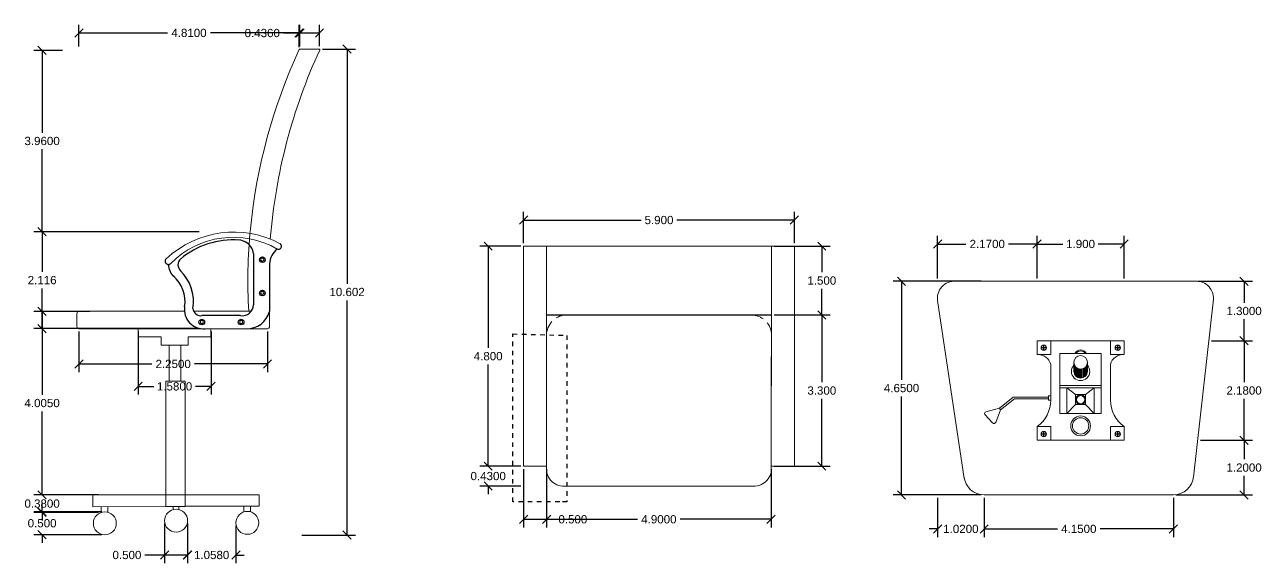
# Model space of a CAD drawing. Header units: centimetres. Extents: x -239 to 1959, y -161 to 626.
# Drawn here: x 456.97 to 483.92, y -123.02 to -111.26 of the extents above; entities that cross this region are included whole.
import ezdxf

# ---------------------------------------------------------------- set-up
doc = ezdxf.new("R2010")
doc.units = ezdxf.units.CM
doc.header["$MEASUREMENT"] = 0
doc.linetypes.add('HIDDEN', pattern=[0.375, 0.25, -0.125])
doc.styles.get("Standard").update_dxf_attribs({"font": 'Arial.ttf'})
doc.dimstyles.get("Standard").update_dxf_attribs({"dimtxt": 0.18, "dimasz": 0.18, "dimexe": 0.18, "dimexo": 0.0625, "dimgap": 0.09, "dimtad": 0, "dimtih": 1, "dimtoh": 1, "dimdec": 4, "dimzin": 0, "dimdsep": 46, "dimtxsty": 'Standard', "dimcen": 0.09, "dimadec": 0, "dimazin": 0, "dimtfac": 1, "dimtdec": 4, "dimtofl": 0, "dimtmove": 0, "dimatfit": 3, "dimfxl": 1, "dimtolj": 1, "dimtzin": 0, "dimarcsym": 0})

# ---------------------------------------------------------------- blocks, each defined once
blk = doc.blocks.new('_Oblique')
at = {"color": 0, "linetype": 'ByBlock', "lineweight": -2}
blk.add_line((-0.5, -0.5), (0.5, 0.5), dxfattribs=at)
blk = doc.blocks.new('*D149')
at = {"color": 0, "lineweight": -2, "transparency": 16777216}
for p, q in [((460.514, -122.195), (460.514, -123.015)), ((461.572, -122.195), (461.572, -123.015)), ((460.514, -122.835), (460.334, -122.835)), ((461.572, -122.835), (461.752, -122.835))]:
    blk.add_line(p, q, dxfattribs=at)
at = {"layer": 'Defpoints', "color": 0, "transparency": 16777216}
for p in [(460.514, -122.133), (461.572, -122.133), (460.514, -122.835)]:
    blk.add_point(p, dxfattribs=at)
at = {"color": 0, "lineweight": -2, "transparency": 16777216, "xscale": 0.18, "yscale": 0.18, "zscale": 0.18}
blk.add_blockref('_Oblique', (460.514, -122.835), dxfattribs=at)
at = {"color": 0, "lineweight": -2, "transparency": 16777216, "xscale": 0.18, "yscale": 0.18, "zscale": 0.18, "rotation": 180}
blk.add_blockref('_Oblique', (461.572, -122.835), dxfattribs=at)
at = {"color": 0, "transparency": 16777216, "insert": (461.043, -122.835), "char_height": 0.18, "attachment_point": 5}
blk.add_mtext('\\A1;1.0580', dxfattribs=at)
blk = doc.blocks.new('*D150')
at = {"color": 0, "lineweight": -2, "transparency": 16777216}
for p, q in [((460.019, -122.148), (460.019, -123.015)), ((460.519, -122.148), (460.519, -123.015)), ((460.019, -122.835), (459.589, -122.835)), ((460.519, -122.835), (460.019, -122.835))]:
    blk.add_line(p, q, dxfattribs=at)
at = {"layer": 'Defpoints', "color": 0, "transparency": 16777216}
for p in [(460.019, -122.086), (460.519, -122.086), (460.019, -122.835)]:
    blk.add_point(p, dxfattribs=at)
at = {"color": 0, "lineweight": -2, "transparency": 16777216, "xscale": 0.18, "yscale": 0.18, "zscale": 0.18, "rotation": 180}
blk.add_blockref('_Oblique', (460.019, -122.835), dxfattribs=at)
at = {"color": 0, "lineweight": -2, "transparency": 16777216, "xscale": 0.18, "yscale": 0.18, "zscale": 0.18}
blk.add_blockref('_Oblique', (460.519, -122.835), dxfattribs=at)
at = {"color": 0, "transparency": 16777216, "insert": (459.197, -122.835), "char_height": 0.18, "attachment_point": 5}
blk.add_mtext('\\A1;0.500', dxfattribs=at)
blk = doc.blocks.new('*D173')
at = {"color": 0, "lineweight": -2, "transparency": 16777216}
for p, q in [((462.968, -111.734), (462.968, -111.267)), ((463.394, -111.734), (463.394, -111.267)), ((462.968, -111.447), (462.608, -111.447)), ((463.394, -111.447), (462.968, -111.447))]:
    blk.add_line(p, q, dxfattribs=at)
at = {"layer": 'Defpoints', "color": 0, "transparency": 16777216}
for p in [(462.968, -111.447), (462.968, -111.796), (463.394, -111.796)]:
    blk.add_point(p, dxfattribs=at)
at = {"color": 0, "lineweight": -2, "transparency": 16777216, "xscale": 0.18, "yscale": 0.18, "zscale": 0.18, "rotation": 180}
blk.add_blockref('_Oblique', (462.968, -111.447), dxfattribs=at)
at = {"color": 0, "lineweight": -2, "transparency": 16777216, "xscale": 0.18, "yscale": 0.18, "zscale": 0.18}
blk.add_blockref('_Oblique', (463.394, -111.447), dxfattribs=at)
at = {"color": 0, "transparency": 16777216, "insert": (462.146, -111.447), "char_height": 0.18, "attachment_point": 5}
blk.add_mtext('\\A1;0.4360', dxfattribs=at)
blk = doc.blocks.new('*D174')
at = {"color": 0, "lineweight": -2, "transparency": 16777216}
for p, q in [((458.151, -111.743), (458.151, -111.264)), ((462.947, -111.756), (462.947, -111.264)), ((458.151, -111.444), (460.082, -111.444)), ((462.947, -111.444), (461.016, -111.444))]:
    blk.add_line(p, q, dxfattribs=at)
at = {"layer": 'Defpoints', "color": 0, "transparency": 16777216}
for p in [(458.151, -111.444), (458.151, -111.805), (462.947, -111.819)]:
    blk.add_point(p, dxfattribs=at)
at = {"color": 0, "lineweight": -2, "transparency": 16777216, "xscale": 0.18, "yscale": 0.18, "zscale": 0.18, "rotation": 180}
blk.add_blockref('_Oblique', (458.151, -111.444), dxfattribs=at)
at = {"color": 0, "lineweight": -2, "transparency": 16777216, "xscale": 0.18, "yscale": 0.18, "zscale": 0.18}
blk.add_blockref('_Oblique', (462.947, -111.444), dxfattribs=at)
at = {"color": 0, "transparency": 16777216, "insert": (460.549, -111.444), "char_height": 0.18, "attachment_point": 5}
blk.add_mtext('\\A1;4.8100', dxfattribs=at)
blk = doc.blocks.new('*D175')
at = {"color": 0, "lineweight": -2, "transparency": 16777216}
for p, q in [((458.15, -117.959), (458.15, -118.847)), ((462.26, -117.959), (462.26, -118.847)), ((458.15, -118.667), (459.74, -118.667)), ((462.26, -118.667), (460.671, -118.667))]:
    blk.add_line(p, q, dxfattribs=at)
at = {"layer": 'Defpoints', "color": 0, "transparency": 16777216}
for p in [(458.15, -117.896), (462.26, -117.896), (458.15, -118.667)]:
    blk.add_point(p, dxfattribs=at)
at = {"color": 0, "lineweight": -2, "transparency": 16777216, "xscale": 0.18, "yscale": 0.18, "zscale": 0.18, "rotation": 180}
blk.add_blockref('_Oblique', (458.15, -118.667), dxfattribs=at)
at = {"color": 0, "lineweight": -2, "transparency": 16777216, "xscale": 0.18, "yscale": 0.18, "zscale": 0.18}
blk.add_blockref('_Oblique', (462.26, -118.667), dxfattribs=at)
at = {"color": 0, "transparency": 16777216, "insert": (460.205, -118.667), "char_height": 0.18, "attachment_point": 5}
blk.add_mtext('\\A1;2.2500', dxfattribs=at)
blk = doc.blocks.new('*D176')
at = {"color": 0, "lineweight": -2, "transparency": 16777216}
for p, q in [((459.442, -117.959), (459.442, -119.336)), ((461.029, -117.959), (461.029, -119.336)), ((459.442, -119.156), (459.781, -119.156)), ((461.029, -119.156), (460.69, -119.156))]:
    blk.add_line(p, q, dxfattribs=at)
at = {"layer": 'Defpoints', "color": 0, "transparency": 16777216}
for p in [(459.442, -117.896), (461.029, -117.896), (459.442, -119.156)]:
    blk.add_point(p, dxfattribs=at)
at = {"color": 0, "lineweight": -2, "transparency": 16777216, "xscale": 0.18, "yscale": 0.18, "zscale": 0.18, "rotation": 180}
blk.add_blockref('_Oblique', (459.442, -119.156), dxfattribs=at)
at = {"color": 0, "lineweight": -2, "transparency": 16777216, "xscale": 0.18, "yscale": 0.18, "zscale": 0.18}
blk.add_blockref('_Oblique', (461.029, -119.156), dxfattribs=at)
at = {"color": 0, "transparency": 16777216, "insert": (460.235, -119.156), "char_height": 0.18, "attachment_point": 5}
blk.add_mtext('\\A1;1.5800', dxfattribs=at)
blk = doc.blocks.new('*D151')
at = {"color": 0, "lineweight": -2, "transparency": 16777216}
for p, q in [((463.457, -111.796), (464.175, -111.796)), ((463.995, -111.796), (463.995, -116.916)), ((463.995, -122.398), (463.995, -117.278)), ((463.007, -122.398), (464.175, -122.398))]:
    blk.add_line(p, q, dxfattribs=at)
at = {"layer": 'Defpoints', "color": 0, "transparency": 16777216}
for p in [(463.394, -111.796), (462.945, -122.398), (463.995, -122.398)]:
    blk.add_point(p, dxfattribs=at)
at = {"color": 0, "lineweight": -2, "transparency": 16777216, "xscale": 0.18, "yscale": 0.18, "zscale": 0.18}
for p, rotation in [((463.995, -111.796), 90), ((463.995, -122.398), 270)]:
    blk.add_blockref('_Oblique', p, dxfattribs=dict(at, rotation=rotation))
at = {"color": 0, "transparency": 16777216, "insert": (463.995, -117.097), "char_height": 0.18, "attachment_point": 5}
blk.add_mtext('\\A1;10.602', dxfattribs=at)
blk = doc.blocks.new('*D152')
at = {"color": 0, "lineweight": -2, "transparency": 16777216}
for p, q in [((457.348, -121.892), (457.348, -121.712)), ((458.653, -121.892), (457.168, -121.892)), ((458.653, -122.392), (457.168, -122.392)), ((457.348, -122.392), (457.348, -122.572))]:
    blk.add_line(p, q, dxfattribs=at)
at = {"layer": 'Defpoints', "color": 0, "transparency": 16777216}
for p in [(457.348, -121.892), (458.715, -121.892), (458.715, -122.392)]:
    blk.add_point(p, dxfattribs=at)
at = {"color": 0, "lineweight": -2, "transparency": 16777216, "xscale": 0.18, "yscale": 0.18, "zscale": 0.18}
for p, rotation in [((457.348, -121.892), 270), ((457.348, -122.392), 90)]:
    blk.add_blockref('_Oblique', p, dxfattribs=dict(at, rotation=rotation))
at = {"color": 0, "transparency": 16777216, "insert": (457.348, -122.142), "char_height": 0.18, "attachment_point": 5}
blk.add_mtext('\\A1;0.500', dxfattribs=at)
blk = doc.blocks.new('*D177')
at = {"color": 0, "lineweight": -2, "transparency": 16777216}
for p, q in [((458.576, -121.522), (457.168, -121.522)), ((457.348, -121.522), (457.348, -121.342)), ((458.576, -121.904), (457.168, -121.904)), ((457.348, -121.904), (457.348, -122.084))]:
    blk.add_line(p, q, dxfattribs=at)
at = {"layer": 'Defpoints', "color": 0, "transparency": 16777216}
for p in [(457.348, -121.522), (458.639, -121.522), (458.639, -121.904)]:
    blk.add_point(p, dxfattribs=at)
at = {"color": 0, "lineweight": -2, "transparency": 16777216, "xscale": 0.18, "yscale": 0.18, "zscale": 0.18}
for p, rotation in [((457.348, -121.522), 270), ((457.348, -121.904), 90)]:
    blk.add_blockref('_Oblique', p, dxfattribs=dict(at, rotation=rotation))
at = {"color": 0, "transparency": 16777216, "insert": (457.348, -121.713), "char_height": 0.18, "attachment_point": 5}
blk.add_mtext('\\A1;0.3800', dxfattribs=at)
blk = doc.blocks.new('*D178')
at = {"color": 0, "lineweight": -2, "transparency": 16777216}
for p, q in [((458.388, -117.518), (457.168, -117.518)), ((457.348, -117.518), (457.348, -119.339)), ((457.348, -121.522), (457.348, -119.701)), ((458.388, -121.522), (457.168, -121.522))]:
    blk.add_line(p, q, dxfattribs=at)
at = {"layer": 'Defpoints', "color": 0, "transparency": 16777216}
for p in [(457.348, -117.518), (458.451, -117.518), (458.451, -121.522)]:
    blk.add_point(p, dxfattribs=at)
at = {"color": 0, "lineweight": -2, "transparency": 16777216, "xscale": 0.18, "yscale": 0.18, "zscale": 0.18}
for p, rotation in [((457.348, -117.518), 90), ((457.348, -121.522), 270)]:
    blk.add_blockref('_Oblique', p, dxfattribs=dict(at, rotation=rotation))
at = {"color": 0, "transparency": 16777216, "insert": (457.348, -119.52), "char_height": 0.18, "attachment_point": 5}
blk.add_mtext('\\A1;4.0050', dxfattribs=at)
blk = doc.blocks.new('*D179')
at = {"color": 0, "lineweight": -2, "transparency": 16777216}
for p, q in [((460.769, -115.78), (457.168, -115.78)), ((457.348, -115.78), (457.348, -116.657)), ((457.348, -117.896), (457.348, -117.019)), ((460.769, -117.896), (457.168, -117.896))]:
    blk.add_line(p, q, dxfattribs=at)
at = {"layer": 'Defpoints', "color": 0, "transparency": 16777216}
for p in [(457.348, -115.78), (460.832, -115.78), (460.832, -117.896)]:
    blk.add_point(p, dxfattribs=at)
at = {"color": 0, "lineweight": -2, "transparency": 16777216, "xscale": 0.18, "yscale": 0.18, "zscale": 0.18}
for p, rotation in [((457.348, -115.78), 90), ((457.348, -117.896), 270)]:
    blk.add_blockref('_Oblique', p, dxfattribs=dict(at, rotation=rotation))
at = {"color": 0, "transparency": 16777216, "insert": (457.348, -116.838), "char_height": 0.18, "attachment_point": 5}
blk.add_mtext('\\A1;2.116', dxfattribs=at)
blk = doc.blocks.new('*D153')
at = {"color": 0, "lineweight": -2, "transparency": 16777216}
for p, q in [((457.796, -111.824), (457.168, -111.824)), ((457.348, -111.824), (457.348, -113.621)), ((457.348, -115.78), (457.348, -113.983)), ((457.286, -115.78), (457.168, -115.78))]:
    blk.add_line(p, q, dxfattribs=at)
at = {"layer": 'Defpoints', "color": 0, "transparency": 16777216}
for p in [(457.348, -111.824), (457.859, -111.824), (457.348, -115.78)]:
    blk.add_point(p, dxfattribs=at)
at = {"color": 0, "lineweight": -2, "transparency": 16777216, "xscale": 0.18, "yscale": 0.18, "zscale": 0.18}
for p, rotation in [((457.348, -111.824), 90), ((457.348, -115.78), 270)]:
    blk.add_blockref('_Oblique', p, dxfattribs=dict(at, rotation=rotation))
at = {"color": 0, "transparency": 16777216, "insert": (457.348, -113.802), "char_height": 0.18, "attachment_point": 5}
blk.add_mtext('\\A1;3.9600', dxfattribs=at)
blk = doc.blocks.new('*D180')
at = {"color": 0, "lineweight": -2, "transparency": 16777216}
for p, q in [((467.781, -116.097), (466.89, -116.097)), ((467.07, -116.097), (467.07, -118.316)), ((467.07, -120.897), (467.07, -118.678)), ((467.781, -120.897), (466.89, -120.897))]:
    blk.add_line(p, q, dxfattribs=at)
at = {"layer": 'Defpoints', "color": 0, "transparency": 16777216}
for p in [(467.843, -116.097), (467.07, -120.897), (467.843, -120.897)]:
    blk.add_point(p, dxfattribs=at)
at = {"color": 0, "lineweight": -2, "transparency": 16777216, "xscale": 0.18, "yscale": 0.18, "zscale": 0.18}
for p, rotation in [((467.07, -116.097), 90), ((467.07, -120.897), 270)]:
    blk.add_blockref('_Oblique', p, dxfattribs=dict(at, rotation=rotation))
at = {"color": 0, "transparency": 16777216, "insert": (467.07, -118.497), "char_height": 0.18, "attachment_point": 5}
blk.add_mtext('\\A1;4.800', dxfattribs=at)
blk = doc.blocks.new('*D181')
at = {"color": 0, "lineweight": -2, "transparency": 16777216}
for p, q in [((467.07, -120.897), (467.07, -120.717)), ((467.781, -120.897), (466.89, -120.897)), ((467.781, -121.329), (466.89, -121.329)), ((467.07, -121.329), (467.07, -121.509))]:
    blk.add_line(p, q, dxfattribs=at)
at = {"layer": 'Defpoints', "color": 0, "transparency": 16777216}
for p in [(467.843, -120.897), (467.07, -121.329), (467.843, -121.329)]:
    blk.add_point(p, dxfattribs=at)
at = {"color": 0, "lineweight": -2, "transparency": 16777216, "xscale": 0.18, "yscale": 0.18, "zscale": 0.18}
for p, rotation in [((467.07, -120.897), 270), ((467.07, -121.329), 90)]:
    blk.add_blockref('_Oblique', p, dxfattribs=dict(at, rotation=rotation))
at = {"color": 0, "transparency": 16777216, "insert": (467.07, -121.113), "char_height": 0.18, "attachment_point": 5}
blk.add_mtext('\\A1;0.4300', dxfattribs=at)
blk = doc.blocks.new('*D182')
at = {"color": 0, "lineweight": -2, "transparency": 16777216}
for p, q in [((467.843, -120.959), (467.843, -122.236)), ((468.343, -120.959), (468.343, -122.236)), ((467.843, -122.056), (468.343, -122.056)), ((468.343, -122.056), (468.523, -122.056))]:
    blk.add_line(p, q, dxfattribs=at)
at = {"layer": 'Defpoints', "color": 0, "transparency": 16777216}
for p in [(467.843, -120.897), (468.343, -120.897), (468.343, -122.056)]:
    blk.add_point(p, dxfattribs=at)
at = {"color": 0, "lineweight": -2, "transparency": 16777216, "xscale": 0.18, "yscale": 0.18, "zscale": 0.18, "rotation": 180}
blk.add_blockref('_Oblique', (467.843, -122.056), dxfattribs=at)
at = {"color": 0, "lineweight": -2, "transparency": 16777216, "xscale": 0.18, "yscale": 0.18, "zscale": 0.18}
blk.add_blockref('_Oblique', (468.343, -122.056), dxfattribs=at)
at = {"color": 0, "transparency": 16777216, "insert": (468.915, -122.056), "char_height": 0.18, "attachment_point": 5}
blk.add_mtext('\\A1;0.500', dxfattribs=at)
blk = doc.blocks.new('*D183')
at = {"color": 0, "lineweight": -2, "transparency": 16777216}
for p, q in [((468.343, -120.959), (468.343, -122.236)), ((473.236, -120.959), (473.236, -122.236)), ((468.343, -122.056), (470.323, -122.056)), ((473.236, -122.056), (471.257, -122.056))]:
    blk.add_line(p, q, dxfattribs=at)
at = {"layer": 'Defpoints', "color": 0, "transparency": 16777216}
for p in [(468.343, -120.897), (473.236, -120.897), (473.236, -122.056)]:
    blk.add_point(p, dxfattribs=at)
at = {"color": 0, "lineweight": -2, "transparency": 16777216, "xscale": 0.18, "yscale": 0.18, "zscale": 0.18, "rotation": 180}
blk.add_blockref('_Oblique', (468.343, -122.056), dxfattribs=at)
at = {"color": 0, "lineweight": -2, "transparency": 16777216, "xscale": 0.18, "yscale": 0.18, "zscale": 0.18}
blk.add_blockref('_Oblique', (473.236, -122.056), dxfattribs=at)
at = {"color": 0, "transparency": 16777216, "insert": (470.79, -122.056), "char_height": 0.18, "attachment_point": 5}
blk.add_mtext('\\A1;4.9000', dxfattribs=at)
blk = doc.blocks.new('*D184')
at = {"color": 0, "lineweight": -2, "transparency": 16777216}
for p, q in [((473.306, -116.097), (474.521, -116.097)), ((474.341, -116.097), (474.341, -116.666)), ((474.341, -117.597), (474.341, -117.028)), ((473.303, -117.597), (474.521, -117.597))]:
    blk.add_line(p, q, dxfattribs=at)
at = {"layer": 'Defpoints', "color": 0, "transparency": 16777216}
for p in [(473.243, -116.097), (473.241, -117.597), (474.341, -117.597)]:
    blk.add_point(p, dxfattribs=at)
at = {"color": 0, "lineweight": -2, "transparency": 16777216, "xscale": 0.18, "yscale": 0.18, "zscale": 0.18}
for p, rotation in [((474.341, -116.097), 90), ((474.341, -117.597), 270)]:
    blk.add_blockref('_Oblique', p, dxfattribs=dict(at, rotation=rotation))
at = {"color": 0, "transparency": 16777216, "insert": (474.341, -116.847), "char_height": 0.18, "attachment_point": 5}
blk.add_mtext('\\A1;1.500', dxfattribs=at)
blk = doc.blocks.new('*D185')
at = {"color": 0, "lineweight": -2, "transparency": 16777216}
for p, q in [((473.306, -117.597), (474.521, -117.597)), ((474.341, -117.597), (474.341, -119.066)), ((474.341, -120.897), (474.341, -119.428)), ((473.306, -120.897), (474.521, -120.897))]:
    blk.add_line(p, q, dxfattribs=at)
at = {"layer": 'Defpoints', "color": 0, "transparency": 16777216}
for p in [(473.243, -117.597), (473.243, -120.897), (474.341, -120.897)]:
    blk.add_point(p, dxfattribs=at)
at = {"color": 0, "lineweight": -2, "transparency": 16777216, "xscale": 0.18, "yscale": 0.18, "zscale": 0.18}
for p, rotation in [((474.341, -117.597), 90), ((474.341, -120.897), 270)]:
    blk.add_blockref('_Oblique', p, dxfattribs=dict(at, rotation=rotation))
at = {"color": 0, "transparency": 16777216, "insert": (474.341, -119.247), "char_height": 0.18, "attachment_point": 5}
blk.add_mtext('\\A1;3.300', dxfattribs=at)
blk = doc.blocks.new('*D186')
at = {"color": 0, "lineweight": -2, "transparency": 16777216}
for p, q in [((467.843, -116.034), (467.843, -115.347)), ((467.843, -115.527), (470.401, -115.527)), ((473.743, -115.527), (471.185, -115.527)), ((473.743, -116.034), (473.743, -115.347))]:
    blk.add_line(p, q, dxfattribs=at)
at = {"layer": 'Defpoints', "color": 0, "transparency": 16777216}
for p in [(473.743, -115.527), (467.843, -116.097), (473.743, -116.097)]:
    blk.add_point(p, dxfattribs=at)
at = {"color": 0, "lineweight": -2, "transparency": 16777216, "xscale": 0.18, "yscale": 0.18, "zscale": 0.18, "rotation": 180}
blk.add_blockref('_Oblique', (467.843, -115.527), dxfattribs=at)
at = {"color": 0, "lineweight": -2, "transparency": 16777216, "xscale": 0.18, "yscale": 0.18, "zscale": 0.18}
blk.add_blockref('_Oblique', (473.743, -115.527), dxfattribs=at)
at = {"color": 0, "transparency": 16777216, "insert": (470.793, -115.527), "char_height": 0.18, "attachment_point": 5}
blk.add_mtext('\\A1;5.900', dxfattribs=at)
blk = doc.blocks.new('*D154')
at = {"color": 0, "lineweight": -2, "transparency": 16777216}
for p, q in [((476.864, -121.587), (476.864, -122.446)), ((477.88, -121.587), (477.88, -122.446)), ((476.864, -122.266), (476.684, -122.266)), ((477.88, -122.266), (478.06, -122.266))]:
    blk.add_line(p, q, dxfattribs=at)
at = {"layer": 'Defpoints', "color": 0, "transparency": 16777216}
for p in [(476.864, -121.525), (477.88, -121.525), (477.88, -122.266)]:
    blk.add_point(p, dxfattribs=at)
at = {"color": 0, "lineweight": -2, "transparency": 16777216, "xscale": 0.18, "yscale": 0.18, "zscale": 0.18}
blk.add_blockref('_Oblique', (476.864, -122.266), dxfattribs=at)
at = {"color": 0, "lineweight": -2, "transparency": 16777216, "xscale": 0.18, "yscale": 0.18, "zscale": 0.18, "rotation": 180}
blk.add_blockref('_Oblique', (477.88, -122.266), dxfattribs=at)
at = {"color": 0, "transparency": 16777216, "insert": (477.372, -122.266), "char_height": 0.18, "attachment_point": 5}
blk.add_mtext('\\A1;1.0200', dxfattribs=at)
blk = doc.blocks.new('*D192')
at = {"color": 0, "lineweight": -2, "transparency": 16777216}
for p, q in [((477.88, -121.587), (477.88, -122.446)), ((482.005, -121.587), (482.005, -122.446)), ((477.88, -122.266), (479.475, -122.266)), ((482.005, -122.266), (480.409, -122.266))]:
    blk.add_line(p, q, dxfattribs=at)
at = {"layer": 'Defpoints', "color": 0, "transparency": 16777216}
for p in [(477.88, -121.525), (482.005, -121.525), (482.005, -122.266)]:
    blk.add_point(p, dxfattribs=at)
at = {"color": 0, "lineweight": -2, "transparency": 16777216, "xscale": 0.18, "yscale": 0.18, "zscale": 0.18, "rotation": 180}
blk.add_blockref('_Oblique', (477.88, -122.266), dxfattribs=at)
at = {"color": 0, "lineweight": -2, "transparency": 16777216, "xscale": 0.18, "yscale": 0.18, "zscale": 0.18}
blk.add_blockref('_Oblique', (482.005, -122.266), dxfattribs=at)
at = {"color": 0, "transparency": 16777216, "insert": (479.942, -122.266), "char_height": 0.18, "attachment_point": 5}
blk.add_mtext('\\A1;4.1500', dxfattribs=at)
blk = doc.blocks.new('*D193')
at = {"color": 0, "lineweight": -2, "transparency": 16777216}
for p, q in [((479.031, -116.8), (479.031, -115.869)), ((480.931, -116.8), (480.931, -115.869)), ((479.031, -116.049), (479.596, -116.049)), ((480.931, -116.049), (480.366, -116.049))]:
    blk.add_line(p, q, dxfattribs=at)
at = {"layer": 'Defpoints', "color": 0, "transparency": 16777216}
for p in [(480.931, -116.049), (479.031, -116.862), (480.931, -116.862)]:
    blk.add_point(p, dxfattribs=at)
at = {"color": 0, "lineweight": -2, "transparency": 16777216, "xscale": 0.18, "yscale": 0.18, "zscale": 0.18, "rotation": 180}
blk.add_blockref('_Oblique', (479.031, -116.049), dxfattribs=at)
at = {"color": 0, "lineweight": -2, "transparency": 16777216, "xscale": 0.18, "yscale": 0.18, "zscale": 0.18}
blk.add_blockref('_Oblique', (480.931, -116.049), dxfattribs=at)
at = {"color": 0, "transparency": 16777216, "insert": (479.981, -116.049), "char_height": 0.18, "attachment_point": 5}
blk.add_mtext('\\A1;1.900', dxfattribs=at)
blk = doc.blocks.new('*D155')
at = {"color": 0, "lineweight": -2, "transparency": 16777216}
for p, q in [((476.864, -116.8), (476.864, -115.869)), ((479.031, -116.8), (479.031, -115.869)), ((476.864, -116.049), (477.482, -116.049)), ((479.031, -116.049), (478.413, -116.049))]:
    blk.add_line(p, q, dxfattribs=at)
at = {"layer": 'Defpoints', "color": 0, "transparency": 16777216}
for p in [(479.031, -116.049), (476.864, -116.862), (479.031, -116.862)]:
    blk.add_point(p, dxfattribs=at)
at = {"color": 0, "lineweight": -2, "transparency": 16777216, "xscale": 0.18, "yscale": 0.18, "zscale": 0.18, "rotation": 180}
blk.add_blockref('_Oblique', (476.864, -116.049), dxfattribs=at)
at = {"color": 0, "lineweight": -2, "transparency": 16777216, "xscale": 0.18, "yscale": 0.18, "zscale": 0.18}
blk.add_blockref('_Oblique', (479.031, -116.049), dxfattribs=at)
at = {"color": 0, "transparency": 16777216, "insert": (477.947, -116.049), "char_height": 0.18, "attachment_point": 5}
blk.add_mtext('\\A1;2.1700', dxfattribs=at)
blk = doc.blocks.new('*D194')
at = {"color": 0, "lineweight": -2, "transparency": 16777216}
for p, q in [((477.817, -116.862), (475.898, -116.862)), ((476.078, -116.862), (476.078, -119.012)), ((476.078, -121.525), (476.078, -119.375)), ((477.817, -121.525), (475.898, -121.525))]:
    blk.add_line(p, q, dxfattribs=at)
at = {"layer": 'Defpoints', "color": 0, "transparency": 16777216}
for p in [(476.078, -116.862), (477.88, -116.862), (477.88, -121.525)]:
    blk.add_point(p, dxfattribs=at)
at = {"color": 0, "lineweight": -2, "transparency": 16777216, "xscale": 0.18, "yscale": 0.18, "zscale": 0.18}
for p, rotation in [((476.078, -116.862), 90), ((476.078, -121.525), 270)]:
    blk.add_blockref('_Oblique', p, dxfattribs=dict(at, rotation=rotation))
at = {"color": 0, "transparency": 16777216, "insert": (476.078, -119.193), "char_height": 0.18, "attachment_point": 5}
blk.add_mtext('\\A1;4.6500', dxfattribs=at)
blk = doc.blocks.new('*D195')
at = {"color": 0, "lineweight": -2, "transparency": 16777216}
for p, q in [((482.595, -120.332), (483.724, -120.332)), ((483.544, -120.332), (483.544, -120.747)), ((483.544, -121.525), (483.544, -121.11)), ((482.06, -121.525), (483.724, -121.525))]:
    blk.add_line(p, q, dxfattribs=at)
at = {"layer": 'Defpoints', "color": 0, "transparency": 16777216}
for p in [(482.533, -120.332), (483.544, -120.332), (481.997, -121.525)]:
    blk.add_point(p, dxfattribs=at)
at = {"color": 0, "lineweight": -2, "transparency": 16777216, "xscale": 0.18, "yscale": 0.18, "zscale": 0.18}
for p, rotation in [((483.544, -120.332), 90), ((483.544, -121.525), 270)]:
    blk.add_blockref('_Oblique', p, dxfattribs=dict(at, rotation=rotation))
at = {"color": 0, "transparency": 16777216, "insert": (483.544, -120.928), "char_height": 0.18, "attachment_point": 5}
blk.add_mtext('\\A1;1.2000', dxfattribs=at)
blk = doc.blocks.new('*D156')
at = {"color": 0, "lineweight": -2, "transparency": 16777216}
for p, q in [((482.837, -118.16), (483.724, -118.16)), ((483.544, -118.16), (483.544, -119.065)), ((483.544, -120.332), (483.544, -119.427)), ((482.595, -120.332), (483.724, -120.332))]:
    blk.add_line(p, q, dxfattribs=at)
at = {"layer": 'Defpoints', "color": 0, "transparency": 16777216}
for p in [(482.774, -118.16), (483.544, -118.16), (482.533, -120.332)]:
    blk.add_point(p, dxfattribs=at)
at = {"color": 0, "lineweight": -2, "transparency": 16777216, "xscale": 0.18, "yscale": 0.18, "zscale": 0.18}
for p, rotation in [((483.544, -118.16), 90), ((483.544, -120.332), 270)]:
    blk.add_blockref('_Oblique', p, dxfattribs=dict(at, rotation=rotation))
at = {"color": 0, "transparency": 16777216, "insert": (483.544, -119.246), "char_height": 0.18, "attachment_point": 5}
blk.add_mtext('\\A1;2.1800', dxfattribs=at)
blk = doc.blocks.new('*D157')
at = {"color": 0, "lineweight": -2, "transparency": 16777216}
for p, q in [((482.543, -116.862), (483.724, -116.862)), ((483.544, -116.862), (483.544, -117.33)), ((483.544, -118.16), (483.544, -117.692)), ((482.837, -118.16), (483.724, -118.16))]:
    blk.add_line(p, q, dxfattribs=at)
at = {"layer": 'Defpoints', "color": 0, "transparency": 16777216}
for p in [(482.481, -116.862), (483.544, -116.862), (482.774, -118.16)]:
    blk.add_point(p, dxfattribs=at)
at = {"color": 0, "lineweight": -2, "transparency": 16777216, "xscale": 0.18, "yscale": 0.18, "zscale": 0.18}
for p, rotation in [((483.544, -116.862), 90), ((483.544, -118.16), 270)]:
    blk.add_blockref('_Oblique', p, dxfattribs=dict(at, rotation=rotation))
at = {"color": 0, "transparency": 16777216, "insert": (483.544, -117.511), "char_height": 0.18, "attachment_point": 5}
blk.add_mtext('\\A1;1.3000', dxfattribs=at)

msp = doc.modelspace()

# ---------------------------------------------------------------- linework, layer by layer
at = {"lineweight": 5}
for p, q in [((463.3941, -111.79614), (462.96797, -111.79614)), ((473.74318, -116.09693), (467.84318, -116.09693)), ((467.84318, -116.09693), (467.84318, -120.89693)), ((468.34318, -120.89693), (468.34318, -116.09693)), ((473.23606, -120.89693), (473.24318, -116.09693)), ((473.74318, -120.89693), (473.74318, -116.09693)), ((473.23606, -120.89693), (473.24318, -117.39693)), ((458.10525, -117.84639), (458.10525, -117.56948)), ((472.80274, -117.59693), (468.78362, -117.59693)), ((479.03106, -118.15973), (480.93106, -118.15973)), ((480.63106, -118.45973), (480.63106, -118.15973)), ((479.33106, -118.45973), (479.03106, -118.45973)), ((480.63106, -118.45973), (480.89076, -118.45973)), ((479.83403, -118.62995), (479.83403, -118.82953)), ((479.83941, -118.66938), (479.83941, -118.86895)), ((479.84629, -118.68875), (479.84629, -118.88832)), ((479.85552, -118.70653), (479.85552, -118.9061)), ((479.86848, -118.72457), (479.86848, -118.92414)), ((479.88964, -118.74517), (479.88964, -118.94475)), ((479.9108, -118.75919), (479.9108, -118.95877)), ((479.93408, -118.76937), (479.93408, -118.96895)), ((479.95947, -118.77551), (479.95947, -118.97508)), ((479.9812, -118.82953), (479.9812, -118.77712)), ((479.9812, -118.77712), (479.9812, -118.9767)), ((479.9812, -118.77712), (479.9812, -118.9767)), ((480.00293, -118.77551), (480.00293, -118.97508)), ((480.02832, -118.76937), (480.02832, -118.96895)), ((480.0516, -118.75919), (480.0516, -118.95877)), ((480.07276, -118.74517), (480.07276, -118.94475)), ((480.09392, -118.72457), (480.09392, -118.92414)), ((480.10688, -118.70653), (480.10688, -118.9061)), ((480.11612, -118.68875), (480.11612, -118.88832)), ((480.12299, -118.66938), (480.12299, -118.86895)), ((480.12837, -118.62995), (480.12837, -118.82953)), ((480.12837, -118.62995), (480.12837, -118.82953)), ((460.37392, -119.04239), (460.11783, -119.04239)), ((479.53106, -119.13692), (480.43106, -119.13692)), ((479.53106, -119.18692), (480.43106, -119.18692)), ((479.67889, -119.18692), (479.86989, -119.33576)), ((480.09053, -119.33576), (480.27889, -119.18692)), ((479.86989, -119.55249), (479.67889, -119.75031)), ((480.09053, -119.55249), (480.27889, -119.75031)), ((479.03106, -120.33242), (480.93106, -120.33242)), ((467.84318, -120.89693), (468.34318, -120.89693)), ((467.84318, -120.89693), (468.34318, -120.89693)), ((473.74318, -120.89693), (473.23606, -120.89693)), ((460.0638, -121.52219), (458.45084, -121.52219)), ((458.45084, -121.52219), (458.45084, -121.78159)), ((460.04749, -121.77353), (460.04749, -121.52219)), ((460.4638, -121.52219), (462.07677, -121.52219)), ((460.4638, -121.77119), (460.4638, -121.52219)), ((460.4638, -121.52219), (460.4638, -121.77353)), ((462.07677, -121.52219), (462.07677, -121.77119)), ((477.87999, -121.52454), (482.00461, -121.52454)), ((458.45084, -121.78159), (460.04749, -121.77353)), ((458.63878, -121.78064), (458.63878, -121.90402)), ((458.7822, -121.77992), (458.7822, -121.90132)), ((460.4638, -121.77353), (460.04749, -121.77353)), ((460.20189, -121.77353), (460.20189, -121.84637)), ((460.32961, -121.77353), (460.32961, -121.84325)), ((462.07677, -121.77119), (460.4638, -121.77119)), ((461.74624, -121.77119), (461.74624, -121.89445)), ((461.88966, -121.77119), (461.88966, -121.89175))]:
    msp.add_line(p, q, dxfattribs=at)
for p, q in [((461.95797, -116.25268), (461.95797, -117.37457)), ((462.30323, -116.48169), (462.30093, -117.52185)), ((461.67512, -117.61246), (460.83172, -117.61246)), ((468.34318, -117.59693), (473.24318, -117.59693))]:
    msp.add_line(p, q)
for points in [[(462.17703, -116.3751), (462.14703, -116.3526), (462.11703, -116.3751), (462.11703, -116.4051), (462.14703, -116.4276), (462.17703, -116.4051), (462.17703, -116.3751)], [(482.53017, -116.86235), (477.20639, -116.86235)], [(462.17703, -117.101), (462.14703, -117.0785), (462.11703, -117.101), (462.11703, -117.131), (462.14703, -117.1535), (462.17703, -117.131), (462.17703, -117.101)], [(476.8636, -117.27947), (477.44675, -121.1686)], [(482.44343, -121.13514), (482.8755, -117.2514)], [(458.15102, -117.51787), (460.4504, -117.51787)], [(460.65474, -117.51787), (461.90404, -117.51787)], [(460.85727, -117.73609), (460.82727, -117.71359), (460.79727, -117.73609), (460.79727, -117.76609), (460.82727, -117.78859), (460.85727, -117.76609), (460.85727, -117.73609)], [(461.71564, -117.73609), (461.68564, -117.71359), (461.65564, -117.73609), (461.65564, -117.76609), (461.68564, -117.78859), (461.71564, -117.76609), (461.71564, -117.73609)], [(462.30094, -117.51787), (462.30525, -117.51787), (462.30525, -117.84639)], [(462.26036, -117.89614), (458.15015, -117.89614)], [(461.02851, -117.89614), (461.02851, -118.07506), (460.52851, -118.07506), (460.52851, -118.25441), (459.94191, -118.25441), (459.94191, -118.07506), (459.44191, -118.07506), (459.44191, -117.89614)], [(460.11783, -119.04239), (460.11783, -118.25441)], [(460.37392, -118.25441), (460.37392, -119.04239)], [(479.03106, -118.15973), (479.03106, -118.45973), (479.06647, -118.45973)], [(479.17369, -118.2542), (479.17369, -118.30743), (479.11994, -118.30743)], [(479.23568, -118.30743), (479.18269, -118.30743), (479.18269, -118.25426)], [(479.33106, -118.45973), (479.33106, -118.15973)], [(480.78649, -118.2542), (480.78649, -118.30743), (480.73274, -118.30743)], [(480.84848, -118.30743), (480.79549, -118.30743), (480.79549, -118.25426)], [(480.93106, -118.15973), (480.93106, -118.45973), (480.89076, -118.45973)], [(479.11991, -118.31643), (479.17369, -118.31643), (479.17369, -118.37003)], [(479.18269, -118.36997), (479.18269, -118.31643), (479.23571, -118.31643)], [(479.53106, -118.43494), (479.53106, -118.43494), (480.43106, -118.43494), (480.43106, -119.75031), (479.53106, -119.75031), (479.53106, -118.43494)], [(480.73271, -118.31643), (480.78649, -118.31643), (480.78649, -118.37003)], [(480.79549, -118.36997), (480.79549, -118.31643), (480.84851, -118.31643)], [(479.33106, -118.67938), (479.33106, -119.45973)], [(480.63106, -118.67904), (480.63106, -119.45973)], [(460.4638, -121.52219), (460.04749, -121.52219), (460.04749, -119.04239), (460.11783, -119.04239)], [(460.4638, -121.52219), (460.4638, -119.04239), (460.37392, -119.04239)], [(479.33106, -119.45973), (479.28106, -119.45973), (479.28106, -119.35973), (479.33106, -119.35973)], [(479.67889, -119.18692), (480.27889, -119.18692), (480.27889, -119.75031), (479.67889, -119.75031), (479.67889, -119.18692)], [(479.98189, -119.3352), (479.86989, -119.33576), (479.86989, -119.55249), (480.09053, -119.55249), (480.09053, -119.33576), (479.98189, -119.3352)], [(477.91306, -119.71235), (478.21412, -119.62978)], [(478.21412, -119.62978), (478.23703, -119.66978), (478.13052, -119.94129)], [(479.28106, -119.38973), (478.51431, -119.38973), (478.21412, -119.62978)], [(479.28106, -119.42973), (478.53721, -119.42973), (478.23703, -119.66978)], [(478.06157, -119.95026), (477.89561, -119.76817)], [(479.03106, -120.03242), (479.03106, -120.33242), (479.03106, -120.33242), (479.03106, -120.33242), (479.03106, -120.33242)], [(479.03106, -120.03242), (479.33106, -120.03242), (479.33106, -120.33242)], [(479.17369, -120.13722), (479.17369, -120.19045), (479.11994, -120.19045)], [(479.23568, -120.19045), (479.18269, -120.19045), (479.18269, -120.13728)], [(480.93106, -120.03242), (480.63106, -120.03242), (480.63106, -120.33242)], [(480.78649, -120.13722), (480.78649, -120.19045), (480.73274, -120.19045)], [(480.84848, -120.19045), (480.79549, -120.19045), (480.79549, -120.13728)], [(480.93106, -120.03242), (480.93106, -120.33242), (480.93106, -120.33242), (480.93106, -120.33242), (480.93106, -120.33242)], [(479.11991, -120.19945), (479.17369, -120.19945), (479.17369, -120.25305)], [(479.18269, -120.25299), (479.18269, -120.19945), (479.23571, -120.19945)], [(480.73271, -120.19945), (480.78649, -120.19945), (480.78649, -120.25305)], [(480.79549, -120.25299), (480.79549, -120.19945), (480.84851, -120.19945)], [(468.73302, -121.329), (472.85334, -121.329)]]:
    msp.add_lwpolyline(points, dxfattribs=at)
at = {"linetype": 'HIDDEN', "ltscale": 0.1}
msp.add_lwpolyline([(468.63078, -121.67661), (467.60366, -121.67661), (467.60366, -118.0098), (468.78718, -118.0429), (468.78718, -121.67661), (468.63078, -121.67661)], dxfattribs=at)
for centre in [(462.1482, -116.39121), (462.1482, -117.11884), (460.82842, -117.75126), (461.68559, -117.75126)]:
    msp.add_circle(centre, 0.06123)
at = {"lineweight": 5}
for centre, radius in [((479.17781, -118.31212), 0.05806), ((480.79061, -118.31212), 0.05806), ((479.9812, -118.62995), 0.14717), ((479.98106, -119.44377), 0.10801), ((479.98106, -119.44377), 0.089), ((479.98106, -120.01728), 0.21602), ((479.98106, -120.01728), 0.178), ((479.17781, -120.19514), 0.05806), ((480.79061, -120.19514), 0.05806), ((458.715, -122.14212), 0.25), ((460.26873, -122.08572), 0.25), ((461.82246, -122.13255), 0.25)]:
    msp.add_circle(centre, radius, dxfattribs=at)
for centre, radius, start, end in [((473.9271, -116.89031), 12.0947, 155.137626, 174.449886), ((474.37933, -116.89031), 12.0947, 155.20369, 175.503902), ((462.97479, -111.82349), 0.02818, 103.991003, 139.571005), ((463.37336, -111.81309), 0.02679, 349.72645, 39.255566), ((461.52591, -117.94519), 2.15535, 61.985486, 133.097463), ((472.94358, -116.85172), 11.1122, 174.15747, 183.436818), ((461.51518, -117.8183), 1.91646, 60.006192, 135.410955), ((477.23104, -117.23202), 0.37049, 86.185049, 189.697048), ((482.50552, -117.23202), 0.37049, 350.302952, 93.814951), ((458.15574, -117.56815), 0.05051, 84.627008, 181.504876), ((458.15575, -117.84595), 0.05051, 179.498375, 276.376243), ((462.25475, -117.84595), 0.05051, 263.623757, 0.501625), ((479.04877, -118.75025), 0.29105, 14.091135, 93.487489), ((479.9812, -118.49531), 0.13416, 28.531817, 151.468183), ((479.9812, -118.49531), 0.11303, 34.534298, 145.465702), ((480.91336, -118.74991), 0.29105, 86.512511, 165.908865), ((479.9812, -118.82953), 0.19965, 137.487346, 42.512654), ((479.9812, -118.82953), 0.14717, 180, 0), ((478.62012, -119.45223), 0.71098, 305.3096, 359.395579), ((481.34201, -119.45223), 0.71098, 180.604421, 234.6904), ((477.9259, -119.747), 0.03696, 101.743891, 214.953233), ((478.09288, -119.92144), 0.04256, 222.068495, 343.333985), ((468.70837, -120.95933), 0.37049, 170.302952, 273.814951), ((472.87087, -120.95933), 0.37049, 266.185049, 9.697048), ((477.88355, -121.07857), 0.44599, 185.407515, 270.457199), ((482.00105, -121.07857), 0.44599, 269.542801, 354.592485)]:
    msp.add_arc(centre, radius, start, end, dxfattribs=at)
for centre, radius, start, end in [((461.51601, -117.75515), 1.7973, 85.98431, 129.897632), ((461.60703, -116.31742), 0.35686, 10.452442, 88.358288), ((462.49765, -116.0959), 0.06719, 225.366201, 52.80056), ((460.09915, -116.42469), 0.07033, 130.698196, 316.720635), ((460.48737, -116.50333), 0.17766, 134.34789, 227.235727), ((462.73436, -116.50215), 0.43162, 127.229054, 177.281981), ((460.40962, -116.51731), 0.30386, 175.718794, 235.657217), ((459.70751, -117.30427), 0.94024, 350.879858, 45.749872), ((459.72739, -117.30148), 0.73583, 350.48884, 49.867555), ((460.86399, -117.48227), 0.41513, 171.80026, 274.458423), ((460.81177, -117.43692), 0.17667, 185.322415, 276.483738), ((461.70534, -117.36129), 0.25298, 263.140865, 356.990832), ((461.82384, -117.40547), 0.49108, 267.68042, 346.53811)]:
    msp.add_arc(centre, radius, start, end)
at = {"linetype": 'HIDDEN', "lineweight": 5}
for centre, start, end in [((468.78718, -118.0429), 89.542801, 174.592485), ((472.79918, -118.0429), 5.407515, 89.542801)]:
    msp.add_arc(centre, 0.44599, start, end, dxfattribs=at)

# ---------------------------------------------------------------- dimensions: what is measured, and where the dimension line sits
for base, p1, p2, angle, text, picture, middle in [((458.15102, -111.44423), (462.94697, -111.81897), (458.15102, -111.80521), 180, '4.8100', '*D174', (460.549, -111.44423)), ((476.07765, -116.86235), (477.87999, -121.52454), (477.87999, -116.86235), 90, '4.6500', '*D194', (476.07765, -119.19344)), ((483.54387, -116.86235), (482.77444, -118.15973), (482.48087, -116.86235), 90, '1.3000', '*D157', (483.54387, -117.51104)), ((457.3481, -117.51787), (458.45084, -121.52219), (458.45084, -117.51787), 90, '4.0050', '*D178', (457.3481, -119.52003)), ((458.15015, -118.66699), (462.26036, -117.89614), (458.15015, -117.89614), 180, '2.2500', '*D175', (460.20525, -118.66699)), ((483.54387, -118.15973), (482.53274, -120.33242), (482.77444, -118.15973), 90, '2.1800', '*D156', (483.54387, -119.24608)), ((483.54387, -120.33242), (481.99749, -121.52454), (482.53274, -120.33242), 90, '1.2000', '*D195', (483.54387, -120.92848)), ((467.07042, -121.329), (467.84318, -120.89693), (467.84318, -121.329), 90, '0.4300', '*D181', (467.07042, -121.11296)), ((457.3481, -121.52219), (458.63878, -121.90402), (458.63878, -121.52219), 90, '0.3800', '*D177', (457.3481, -121.7131)), ((460.5143, -122.8353), (461.57246, -122.13255), (460.5143, -122.13255), 180, '1.0580', '*D149', (461.04338, -122.8353))]:
    dim = msp.add_linear_dim(base=base, p1=p1, p2=p2, angle=angle, text=text, dimstyle='Standard', override={"dimdec": 3, "dimblk1": 'Oblique', "dimblk2": 'Oblique', "dimsah": 1})
    dim.commit()
    dim.dimension.update_dxf_attribs({"geometry": picture, "text_midpoint": middle})
for base, p1, p2, angle, text, picture, middle in [((462.96797, -111.44667), (463.3941, -111.79614), (462.96797, -111.79614), 180, '0.4360', '*D173', (462.14594, -111.44667)), ((457.3481, -111.82423), (457.3481, -115.78016), (457.85855, -111.82423), 90, '3.9600', '*D153', (457.3481, -113.8022)), ((459.44191, -119.15617), (461.02851, -117.89614), (459.44191, -117.89614), 180, '1.5800', '*D176', (460.23521, -119.15617))]:
    dim = msp.add_linear_dim(base=base, p1=p1, p2=p2, angle=angle, text=text, dimstyle='Standard', override={"dimdec": 3, "dimblk1": 'Oblique', "dimblk2": 'Oblique', "dimsah": 1})
    dim.commit()
    dim.dimension.update_dxf_attribs({"geometry": picture, "text_midpoint": middle, "dimtype": 160})
for base, p1, p2, picture, middle in [((463.99471, -122.39817), (463.3941, -111.79614), (462.94488, -122.39817), '*D151', (463.99471, -117.09715)), ((457.3481, -115.78016), (460.83172, -117.89614), (460.83172, -115.78016), '*D179', (457.3481, -116.83815)), ((467.07042, -120.89693), (467.84318, -116.09693), (467.84318, -120.89693), '*D180', (467.07042, -118.49693)), ((474.3408, -117.59693), (473.24318, -116.09693), (473.24096, -117.59693), '*D184', (474.3408, -116.84693)), ((474.3408, -120.89693), (473.24318, -117.59693), (473.24318, -120.89693), '*D185', (474.3408, -119.24693)), ((457.3481, -121.89212), (458.715, -122.39212), (458.715, -121.89212), '*D152', (457.3481, -122.14212))]:
    dim = msp.add_linear_dim(base=base, p1=p1, p2=p2, angle=90, dimstyle='Standard', override={"dimdec": 3, "dimblk1": 'Oblique', "dimblk2": 'Oblique', "dimsah": 1})
    dim.commit()
    dim.dimension.update_dxf_attribs({"geometry": picture, "text_midpoint": middle})
for base, p1, p2, picture, middle in [((473.74318, -115.52706), (467.84318, -116.09693), (473.74318, -116.09693), '*D186', (470.79318, -115.52706)), ((480.93106, -116.04866), (479.03106, -116.86235), (480.93106, -116.86235), '*D193', (479.98106, -116.04866)), ((468.34318, -122.05555), (467.84318, -120.89693), (468.34318, -120.89693), '*D182', (468.91523, -122.05555))]:
    dim = msp.add_linear_dim(base=base, p1=p1, p2=p2, dimstyle='Standard', override={"dimdec": 3, "dimblk1": 'Oblique', "dimblk2": 'Oblique', "dimsah": 1})
    dim.commit()
    dim.dimension.update_dxf_attribs({"geometry": picture, "text_midpoint": middle})
for base, p1, p2, text, picture, middle in [((479.03106, -116.04866), (476.8636, -116.86235), (479.03106, -116.86235), '2.1700', '*D155', (477.94733, -116.04866)), ((473.23606, -122.05555), (468.34318, -120.89693), (473.23606, -120.89693), '4.9000', '*D183', (470.78962, -122.05555)), ((477.87999, -122.26574), (476.8636, -121.52454), (477.87999, -121.52454), '1.0200', '*D154', (477.3718, -122.26574)), ((482.00461, -122.26574), (477.87999, -121.52454), (482.00461, -121.52454), '4.1500', '*D192', (479.9423, -122.26574))]:
    dim = msp.add_linear_dim(base=base, p1=p1, p2=p2, text=text, dimstyle='Standard', override={"dimdec": 3, "dimblk1": 'Oblique', "dimblk2": 'Oblique', "dimsah": 1})
    dim.commit()
    dim.dimension.update_dxf_attribs({"geometry": picture, "text_midpoint": middle})
dim = msp.add_linear_dim(base=(460.01873, -122.8353), p1=(460.51873, -122.08572), p2=(460.01873, -122.08572), angle=180, dimstyle='Standard', override={"dimdec": 3, "dimblk1": 'Oblique', "dimblk2": 'Oblique', "dimsah": 1})
dim.commit()
dim.dimension.update_dxf_attribs({"geometry": '*D150', "text_midpoint": (459.1967, -122.8353), "dimtype": 160})

doc.saveas('drawing.dxf')
